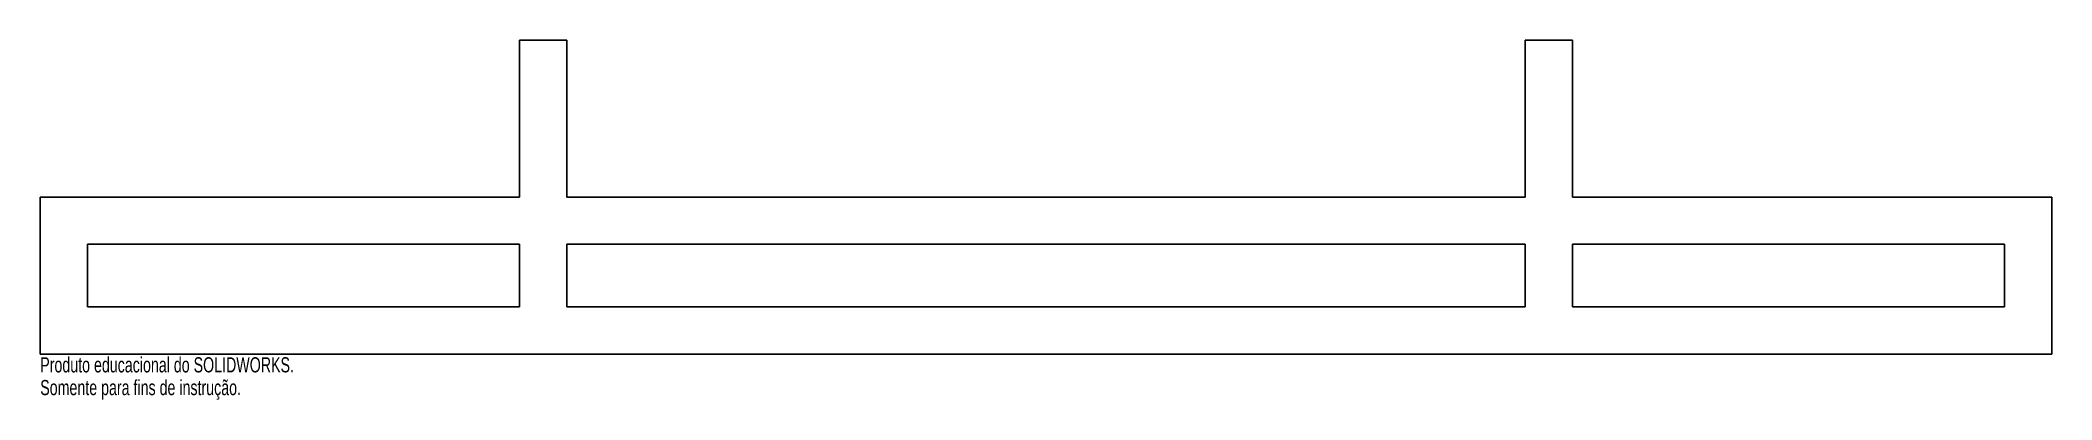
# Model space of a CAD drawing. Header units: millimetres. Extents: x -640 to 0, y -160 to -45.
import ezdxf

# ---------------------------------------------------------------- set-up
doc = ezdxf.new("R2010")
doc.units = ezdxf.units.MM
doc.styles.add('SLDTEXTSTYLE0', font='TXT', dxfattribs={"width": 0.7})

msp = doc.modelspace()

# ---------------------------------------------------------------- linework, layer by layer
at = {"color": 7, "linetype": 'Continuous', "lineweight": 25}
for p, q in [((-487.5, -95.36), (-487.5, -45.36)), ((-487.5, -45.36), (-472.5, -45.36)), ((-472.5, -95.36), (-472.5, -45.36)), ((-167.5, -95.36), (-167.5, -45.36)), ((-152.5, -45.36), (-167.5, -45.36)), ((-152.5, -95.36), (-152.5, -45.36)), ((-640, -95.36), (-640, -145.36)), ((-487.5, -95.36), (-640, -95.36)), ((-167.5, -95.36), (-472.5, -95.36)), ((0, -95.36), (-152.5, -95.36)), ((0, -145.36), (0, -95.36)), ((-625, -110.36), (-487.5, -110.36)), ((-625, -110.36), (-625, -130.36)), ((-487.5, -110.36), (-487.5, -130.36)), ((-472.5, -130.36), (-472.5, -110.36)), ((-472.5, -110.36), (-167.5, -110.36)), ((-167.5, -110.36), (-167.5, -130.36)), ((-152.5, -130.36), (-152.5, -110.36)), ((-152.5, -110.36), (-15, -110.36)), ((-15, -110.36), (-15, -130.36)), ((-625, -130.36), (-487.5, -130.36)), ((-472.5, -130.36), (-167.5, -130.36)), ((-152.5, -130.36), (-15, -130.36)), ((-640, -145.36), (0, -145.36))]:
    msp.add_line(p, q, dxfattribs=at)

# ---------------------------------------------------------------- texts
at = {"color": 7, "linetype": 'Continuous', "char_height": 4.8336, "attachment_point": 1, "style": 'SLDTEXTSTYLE0'}
for s, insert in [('Produto educacional do SOLIDWORKS.', (-640, -146.38)), ('Somente para fins de instrução.', (-640, -153.63))]:
    msp.add_mtext(s, dxfattribs=dict(at, insert=insert))

doc.saveas('drawing.dxf')
